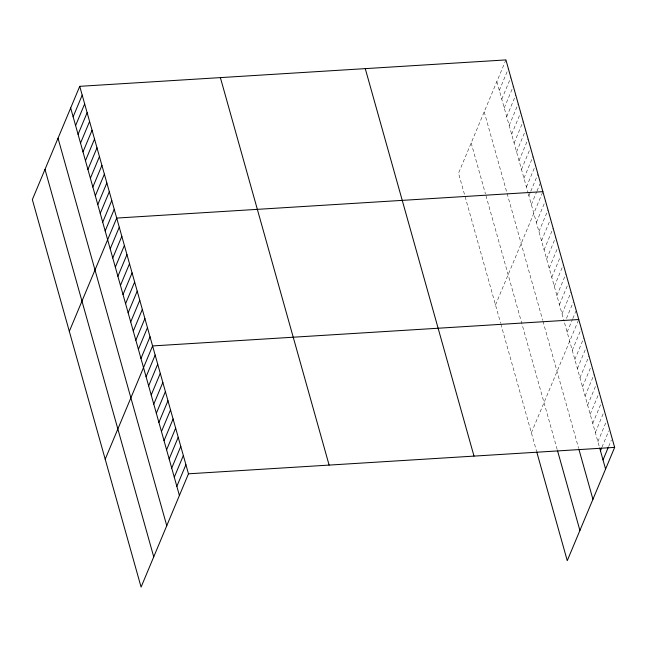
<?xml version="1.0" encoding="UTF-8"?>
<svg xmlns="http://www.w3.org/2000/svg" width="647" height="647" viewBox="0 0 647 647"><rect width="100%" height="100%" fill="white"/><g stroke="black" fill="none" stroke-linecap="round" stroke-linejoin="round"><path stroke-width="0.49" stroke-dasharray="3.23 2.43" d="M505.914 59.912L458.529 173.194L500.624 323.201M499.314 90.37L508.38 68.695M501.773 99.153L510.839 77.478M504.239 107.936L513.306 86.261M506.706 116.719L515.772 95.044M509.173 125.502L518.239 103.827M511.631 134.285L520.698 112.61M514.098 143.068L523.164 121.393M516.565 151.851L525.631 130.176M519.031 160.634L528.098 138.959M521.49 169.417L530.556 147.742M523.957 178.2L533.023 156.525M526.423 186.983L535.49 165.309M528.89 195.766L530.403 192.151M530.775 191.245L537.956 174.092M531.349 204.549L536.638 191.9M537.018 191.002L540.043 183.772M495.497 304.939L542.509 192.555M536.379 222.463L545.445 200.788M538.943 231.594L548.009 209.919M541.507 240.733L550.573 219.058M544.07 249.863L553.136 228.189M546.634 258.994L555.7 237.32M549.198 268.133L557.884 247.356M551.762 277.264L560.448 256.495M554.325 286.395L563.391 264.72M556.881 295.533L565.955 273.859M559.445 304.664L568.511 282.99M562.008 313.795L571.075 292.12M566.465 318.413L573.266 302.157M567.136 332.065L572.425 319.424M572.805 318.518L575.83 311.296M531.381 432.803L578.766 319.521M572.263 350.334L581.329 328.66M574.827 359.465L583.893 337.791M577.391 368.596L586.457 346.921M579.955 377.735L589.021 356.06M582.518 386.866L591.204 366.097M585.082 395.996L594.148 374.322M587.638 405.135L596.712 383.461M590.201 414.266L599.268 392.592M592.765 423.397L601.831 401.722M595.329 432.536L604.023 411.759M597.893 441.666L606.587 420.898M601.969 447.19L608.77 430.934M608.69 446.39L611.334 440.065M496.847 81.587L528.146 193.13M528.397 194.003L564.063 321.106M564.572 322.934L599.429 447.15M484.199 111.818L506.876 192.62M507.119 193.493L542.704 320.281M542.954 321.195L578.588 448.153M471.17 142.963L485.468 193.906M485.962 195.661L557.35 450.069M500.875 324.115L536.509 451.072"/><path stroke-width="0.97" d="M79.735 86.326L32.35 199.608L141.086 587.088L188.471 473.806L79.735 86.326L505.914 59.912L614.65 447.392L567.265 560.674L536.759 451.986M73.135 116.784L82.201 95.109M75.602 125.567L84.668 103.892M78.069 134.35L87.135 112.675M80.527 143.133L89.593 121.458M82.994 151.916L92.06 130.241M85.461 160.699L94.527 139.024M87.927 169.482L96.993 147.807M90.386 178.265L99.452 156.59M92.853 187.048L101.919 165.373M95.319 195.831L104.385 174.156M97.786 204.614L106.852 182.939M100.245 213.397L109.311 191.722M102.711 222.18L111.777 200.505M105.178 230.963L114.244 209.288M69.318 331.353L116.711 218.071L542.882 191.658M110.2 248.877L119.274 227.202M112.764 258.007L121.83 236.333M115.328 267.146L124.394 245.472M117.891 276.277L126.958 254.603M120.455 285.408L129.521 263.733M123.019 294.547L132.085 272.872M125.583 303.678L134.649 282.003M128.146 312.808L137.213 291.134M130.71 321.947L139.776 300.273M133.274 331.078L142.34 309.403M135.838 340.209L144.904 318.534M138.401 349.348L147.467 327.673M140.965 358.478L150.031 336.804M105.202 459.224L152.595 345.935L578.766 319.521M146.085 376.748L155.151 355.074M148.648 385.879L157.714 364.204M151.212 395.01L160.278 373.335M153.776 404.149L162.842 382.474M156.339 413.279L165.406 391.605M158.903 422.41L167.969 400.736M161.467 431.549L170.533 409.875M164.031 440.68L173.097 419.005M166.594 449.811L175.66 428.136M169.158 458.949L178.224 437.275M171.722 468.08L180.788 446.406M174.278 477.211L183.352 455.537M176.841 486.35L185.907 464.675M600.456 450.797L601.589 448.088M603.02 459.936L608.309 447.287M188.471 473.806L614.65 447.392M599.688 448.056L605.584 469.067M578.839 449.067L592.935 499.298M557.609 450.983L579.906 530.443M365.272 68.631L474.008 456.111M220.376 77.608L329.113 465.088M70.669 108L179.405 495.481M58.028 138.232L166.764 525.712M44.999 169.377L153.735 556.857"/></g></svg>
